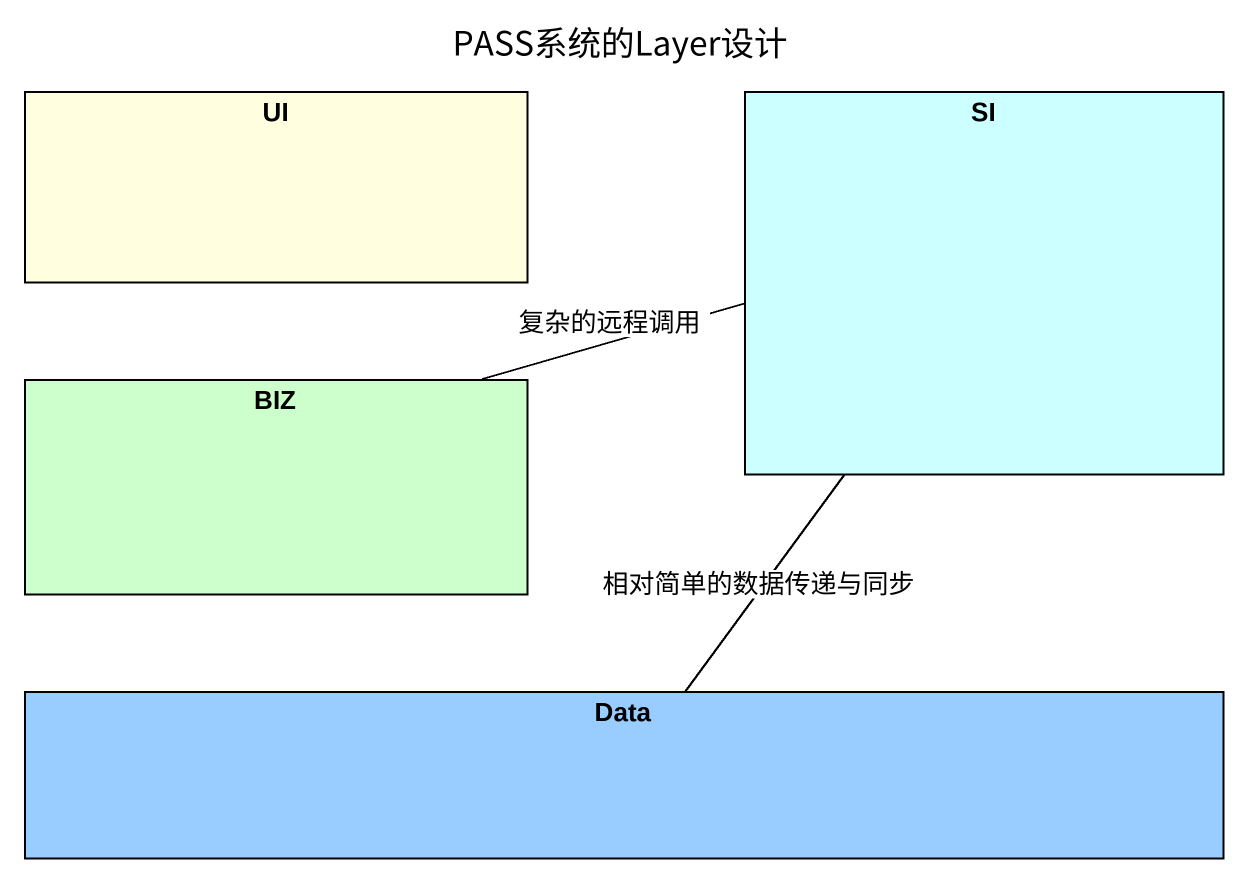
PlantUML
@startuml
title PASS系统的Layer设计
rectangle UI #FFFFE0
rectangle SI #CCFFFF
rectangle BIZ #CCFFCC
rectangle Data #99CCFF
SI -left- BIZ : 复杂的远程调用
SI -- Data : 相对简单的数据传递与同步
@enduml
